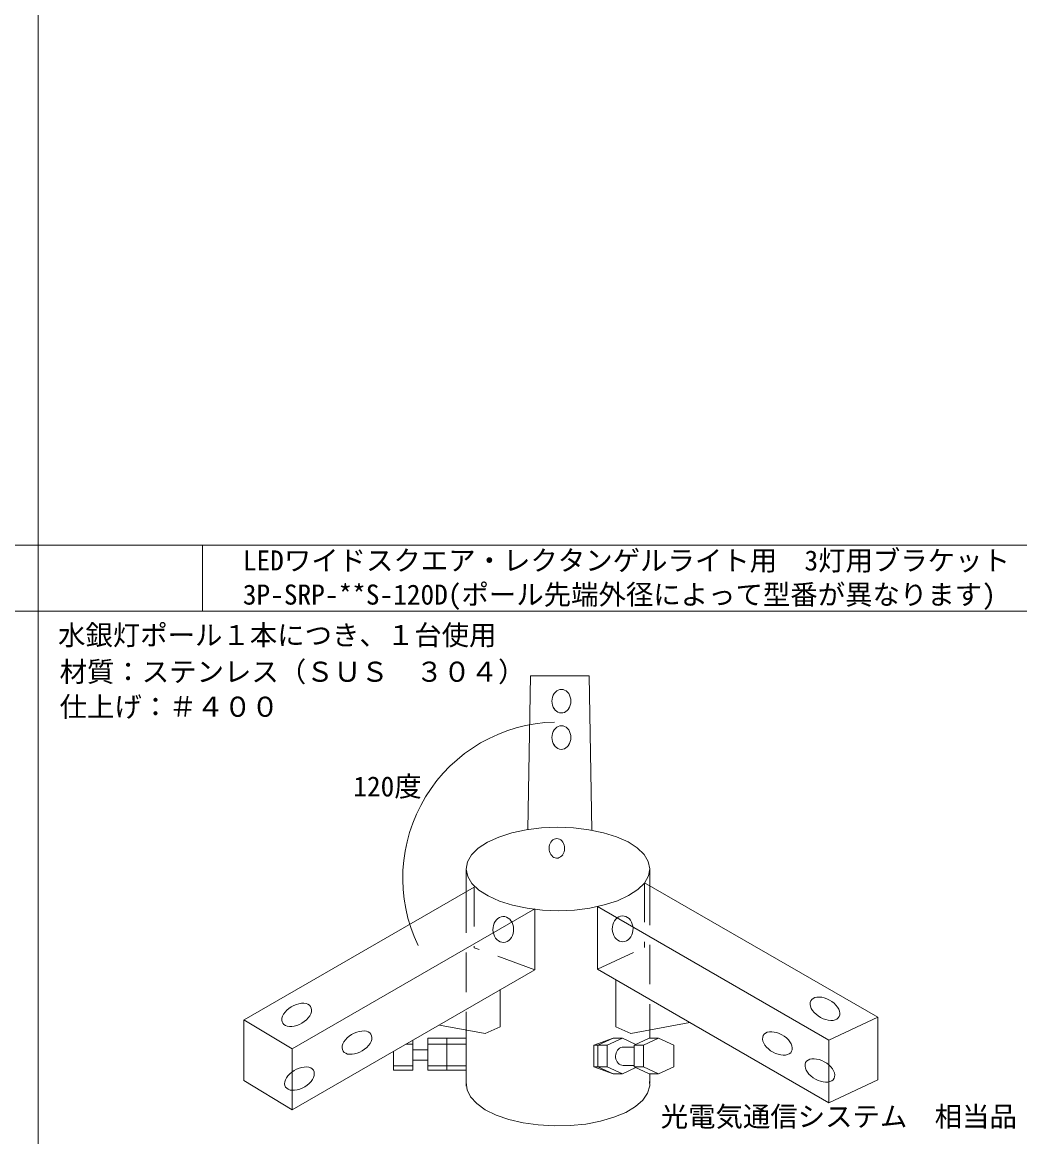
# Model space of a CAD drawing. Units: millimetres, scale not verified. Extents: x -589 to -26, y -1233 to 384.
# Drawn here: x -305.9 to -214.9, y -321.5 to -219.8 of the extents above; entities that cross this region are included whole.
import ezdxf
from ezdxf.enums import TextEntityAlignment as Align

# ---------------------------------------------------------------- set-up
doc = ezdxf.new("R2010")
doc.units = ezdxf.units.MM
doc.header["$LTSCALE"] = 3
doc.linetypes.add('DASHED1', pattern=[1.8, 1.2, -0.6])
for name, color, linetype, lineweight in [('0-0_建築図', 7, 'Continuous', 9), ('0-1', 7, 'Continuous', 18), ('0-2', 7, 'Continuous', 18)]:
    doc.layers.add(name, color=color, linetype=linetype, lineweight=lineweight)
doc.styles.add('ＭＳ ゴシック', font='')
doc.styles.get('ＭＳ ゴシック').set_extended_font_data('MS Gothic')

msp = doc.modelspace()

# ---------------------------------------------------------------- linework, layer by layer
at = {"layer": '0-0_建築図', "lineweight": 18}
for p, q in [((-304.489, -36.37), (-304.489, -383.095)), ((-573.989, -267.52), (-34.489, -267.52)), ((-289.489, -267.52), (-289.489, -273.52)), ((-34.489, -273.52), (-573.989, -273.52))]:
    msp.add_line(p, q, dxfattribs=at)
at = {"layer": '0-2'}
for p, q in [((-259.574, -279.428), (-259.813, -293.459)), ((-259.574, -279.428), (-254.205, -279.428)), ((-254.205, -279.428), (-253.971, -293.515)), ((-265.431, -297.054), (-265.431, -299.287)), ((-248.682, -298.58), (-248.682, -297.054)), ((-285.704, -310.818), (-264.716, -298.7)), ((-249.151, -298.31), (-227.884, -310.588)), ((-281.299, -313.465), (-259.17, -300.689)), ((-259.17, -300.689), (-259.17, -306.248)), ((-253.439, -300.487), (-232.342, -312.667)), ((-281.299, -319.024), (-259.17, -306.248)), ((-262.324, -308.069), (-262.324, -311.452)), ((-251.789, -307.163), (-251.789, -311.452)), ((-285.715, -310.811), (-281.299, -313.465)), ((-250.404, -312.067), (-245.021, -311.07)), ((-232.342, -312.667), (-227.884, -310.588)), ((-227.884, -310.588), (-227.884, -316.312)), ((-265.431, -311.748), (-265.431, -316.868)), ((-251.789, -311.452), (-250.404, -312.067)), ((-248.682, -311.748), (-248.682, -312.505)), ((-270.305, -313.039), (-270.934, -313.039)), ((-270.305, -312.676), (-270.305, -315.424)), ((-265.431, -312.508), (-268.946, -312.508)), ((-268.946, -315.424), (-268.946, -312.508)), ((-267.188, -313.039), (-268.946, -313.039)), ((-267.188, -312.508), (-267.484, -312.508)), ((-267.188, -312.508), (-267.188, -315.424)), ((-265.431, -313.039), (-267.188, -313.039)), ((-265.431, -312.508), (-265.431, -315.424)), ((-252.038, -312.505), (-253.777, -313.133)), ((-253.411, -313.133), (-253.777, -313.133)), ((-253.777, -313.133), (-253.777, -315.098)), ((-252.559, -313.133), (-253.411, -313.133)), ((-252.038, -312.505), (-251.186, -312.505)), ((-251.186, -312.505), (-249.956, -313.068)), ((-249.247, -313.133), (-250.099, -313.133)), ((-247.874, -312.505), (-249.247, -313.133)), ((-249.247, -313.133), (-249.247, -315.098)), ((-281.299, -313.465), (-281.299, -319.024)), ((-272.062, -315.424), (-272.062, -313.691)), ((-272.062, -315.424), (-272.062, -313.691)), ((-268.946, -313.549), (-270.305, -313.549)), ((-270.305, -314.136), (-270.305, -315.424)), ((-251.111, -313.309), (-250.099, -313.309)), ((-272.062, -315.424), (-272.062, -314.724)), ((-272.062, -315.424), (-272.062, -315.019)), ((-270.305, -315.019), (-272.062, -315.019)), ((-272.062, -315.424), (-272.062, -315.151)), ((-270.305, -315.019), (-271.834, -315.019)), ((-268.946, -314.509), (-270.305, -314.509)), ((-268.946, -315.424), (-268.946, -314.724)), ((-267.188, -315.019), (-268.946, -315.019)), ((-267.188, -315.424), (-267.188, -314.724)), ((-265.431, -315.019), (-267.188, -315.019)), ((-252.038, -315.739), (-253.777, -315.098)), ((-253.411, -315.098), (-253.777, -315.098)), ((-252.559, -315.098), (-253.411, -315.098)), ((-249.956, -315.165), (-251.186, -315.739)), ((-251.097, -314.977), (-250.099, -314.977)), ((-250.099, -315.098), (-248.726, -315.739)), ((-249.247, -315.098), (-250.099, -315.098)), ((-249.247, -315.098), (-247.874, -315.739)), ((-246.502, -315.098), (-247.874, -315.739)), ((-270.305, -315.424), (-272.062, -315.424)), ((-270.305, -315.424), (-272.062, -315.424)), ((-267.188, -315.424), (-268.946, -315.424)), ((-252.038, -315.739), (-251.186, -315.739)), ((-248.726, -315.739), (-247.874, -315.739)), ((-248.682, -315.739), (-248.682, -316.615))]:
    msp.add_line(p, q, dxfattribs=at)
at = {"layer": '0-2', "linetype": 'DASHED1'}
for p, q in [((-264.716, -298.7), (-264.716, -304.246)), ((-249.151, -298.31), (-249.151, -304.211)), ((-248.682, -298.58), (-248.682, -311.748)), ((-265.431, -299.287), (-265.431, -311.748)), ((-259.17, -306.248), (-264.716, -304.246)), ((-253.439, -306.21), (-249.151, -304.211))]:
    msp.add_line(p, q, dxfattribs=at)
at = {"layer": '0-2'}
for points in [[(-256.086, -282.437), (-256, -282.283), (-255.936, -282.113), (-255.897, -281.931), (-255.883, -281.744), (-255.896, -281.556), (-255.935, -281.375), (-255.998, -281.204), (-256.084, -281.05), (-256.191, -280.917), (-256.314, -280.808), (-256.45, -280.729), (-256.595, -280.68), (-256.745, -280.663), (-256.895, -280.679), (-257.04, -280.727), (-257.177, -280.807), (-257.3, -280.914), (-257.407, -281.047), (-257.493, -281.201), (-257.557, -281.371), (-257.596, -281.553), (-257.61, -281.74), (-257.597, -281.927), (-257.558, -282.109), (-257.495, -282.28), (-257.409, -282.434), (-257.357, -282.505)], [(-257.423, -282.413), (-257.319, -282.549), (-257.198, -282.661), (-257.064, -282.745), (-256.92, -282.799), (-256.77, -282.821), (-256.62, -282.809), (-256.474, -282.766), (-256.336, -282.691), (-256.21, -282.587), (-256.101, -282.458), (-256.094, -282.447)], [(-253.439, -300.487), (-253.439, -306.21), (-232.342, -318.391)], [(-285.715, -310.811), (-285.715, -316.37), (-281.299, -319.024)], [(-262.324, -311.452), (-263.709, -312.067), (-267.864, -311.298)], [(-265.431, -315.424), (-267.188, -315.424), (-267.188, -312.508)], [(-252.038, -312.505), (-253.411, -313.133), (-253.411, -315.098), (-252.038, -315.739)], [(-251.186, -312.505), (-252.559, -313.133), (-252.559, -315.098), (-251.186, -315.739)], [(-248.726, -312.505), (-250.099, -313.133), (-250.099, -315.098)], [(-248.726, -312.505), (-247.874, -312.505), (-246.502, -313.133), (-246.502, -315.098)], [(-232.342, -312.667), (-232.342, -318.391), (-227.884, -316.312)], [(-251.092, -313.309), (-251.212, -313.318), (-251.33, -313.352), (-251.441, -313.41), (-251.542, -313.491), (-251.63, -313.591), (-251.702, -313.708), (-251.756, -313.838), (-251.79, -313.977), (-251.804, -314.122), (-251.797, -314.267), (-251.768, -314.408), (-251.72, -314.542), (-251.653, -314.663), (-251.569, -314.768), (-251.472, -314.854), (-251.363, -314.919), (-251.247, -314.96), (-251.127, -314.977), (-251.097, -314.977)], [(-265.423, -316.538), (-265.358, -317.201), (-265.04, -317.849), (-264.479, -318.461), (-263.694, -319.021), (-262.706, -319.509), (-261.547, -319.912), (-260.251, -320.218), (-258.858, -320.417), (-257.411, -320.502), (-255.952, -320.472), (-254.528, -320.328), (-253.18, -320.073), (-251.95, -319.716), (-250.875, -319.267), (-249.988, -318.74), (-249.315, -318.151), (-248.878, -317.518), (-248.69, -316.86), (-248.701, -316.449)]]:
    msp.add_lwpolyline(points, dxfattribs=at)
at = {"layer": '0-2', "linetype": 'DASHED1'}
for points in [[(-256.086, -285.755), (-256, -285.601), (-255.936, -285.43), (-255.897, -285.249), (-255.883, -285.062), (-255.896, -284.874), (-255.935, -284.692), (-255.998, -284.522), (-256.084, -284.368), (-256.191, -284.234), (-256.314, -284.126), (-256.45, -284.046), (-256.595, -283.997), (-256.745, -283.981), (-256.895, -283.997), (-257.04, -284.045), (-257.177, -284.124), (-257.3, -284.232), (-257.407, -284.365), (-257.493, -284.519), (-257.557, -284.689), (-257.596, -284.87), (-257.61, -285.058), (-257.597, -285.245), (-257.558, -285.427), (-257.495, -285.598), (-257.409, -285.752), (-257.357, -285.823)], [(-257.423, -285.73), (-257.319, -285.867), (-257.198, -285.979), (-257.064, -286.063), (-256.92, -286.117), (-256.77, -286.138), (-256.62, -286.127), (-256.474, -286.083), (-256.336, -286.008), (-256.21, -285.905), (-256.101, -285.776), (-256.094, -285.765)], [(-256.617, -295.746), (-256.546, -295.619), (-256.493, -295.478), (-256.461, -295.328), (-256.45, -295.173), (-256.46, -295.019), (-256.492, -294.868), (-256.545, -294.727), (-256.616, -294.6), (-256.703, -294.49), (-256.805, -294.4), (-256.918, -294.334), (-257.038, -294.294), (-257.162, -294.28), (-257.286, -294.293), (-257.406, -294.333), (-257.519, -294.399), (-257.621, -294.488), (-257.709, -294.597), (-257.78, -294.725), (-257.833, -294.865), (-257.865, -295.015), (-257.876, -295.17), (-257.866, -295.325), (-257.834, -295.475), (-257.781, -295.616), (-257.71, -295.744), (-257.667, -295.802)], [(-257.722, -295.726), (-257.636, -295.839), (-257.536, -295.932), (-257.425, -296.001), (-257.306, -296.045), (-257.182, -296.063), (-257.058, -296.054), (-256.937, -296.018), (-256.823, -295.956), (-256.719, -295.87), (-256.629, -295.763), (-256.623, -295.755)]]:
    msp.add_lwpolyline(points, dxfattribs=at)
at = {"layer": '0-2'}
for points in [[(-249.173, -298.338), (-248.802, -297.696), (-248.682, -297.035), (-248.817, -296.374), (-249.202, -295.734), (-249.825, -295.134), (-250.669, -294.593), (-251.706, -294.126), (-252.906, -293.748), (-254.232, -293.47), (-255.644, -293.302), (-257.099, -293.247), (-258.552, -293.309), (-259.96, -293.483), (-261.28, -293.767), (-262.472, -294.15), (-263.499, -294.622), (-264.33, -295.167), (-264.94, -295.77), (-265.311, -296.412), (-265.431, -297.073), (-265.296, -297.734), (-264.911, -298.374), (-264.288, -298.974), (-263.445, -299.515), (-262.407, -299.982), (-261.207, -300.36), (-259.881, -300.637), (-258.47, -300.806), (-257.015, -300.86), (-255.561, -300.799), (-254.153, -300.624), (-252.833, -300.341), (-251.642, -299.958), (-250.615, -299.486), (-249.783, -298.941)], [(-231.552, -309.662), (-231.697, -309.48), (-231.873, -309.309), (-232.073, -309.153), (-232.292, -309.016), (-232.524, -308.904), (-232.76, -308.82), (-232.995, -308.765), (-233.22, -308.742), (-233.43, -308.752), (-233.617, -308.794), (-233.776, -308.867), (-233.902, -308.968), (-233.992, -309.095), (-234.042, -309.244), (-234.051, -309.41), (-234.019, -309.588), (-233.947, -309.773), (-233.836, -309.959), (-233.691, -310.14), (-233.516, -310.312), (-233.316, -310.468), (-233.096, -310.604), (-232.865, -310.716), (-232.629, -310.801), (-232.394, -310.856), (-232.169, -310.878), (-231.959, -310.869), (-231.772, -310.827), (-231.613, -310.754), (-231.487, -310.653), (-231.397, -310.526), (-231.347, -310.377), (-231.338, -310.211), (-231.37, -310.033), (-231.442, -309.848)], [(-280.462, -309.312), (-280.691, -309.347), (-280.928, -309.413), (-281.163, -309.509), (-281.391, -309.63), (-281.603, -309.775), (-281.795, -309.937), (-281.959, -310.113), (-282.092, -310.297), (-282.188, -310.483), (-282.245, -310.666), (-282.262, -310.84), (-282.237, -311), (-282.172, -311.141), (-282.068, -311.259), (-281.929, -311.35), (-281.759, -311.411), (-281.563, -311.441), (-281.347, -311.439), (-281.117, -311.404), (-280.881, -311.338), (-280.645, -311.242), (-280.418, -311.121), (-280.205, -310.977), (-280.013, -310.814), (-279.849, -310.638), (-279.716, -310.454), (-279.62, -310.268), (-279.563, -310.085), (-279.546, -309.911), (-279.571, -309.751), (-279.636, -309.61), (-279.74, -309.492), (-279.879, -309.401), (-280.049, -309.34), (-280.245, -309.31)]]:
    msp.add_lwpolyline(points, close=True, dxfattribs=at)
at = {"layer": '0-2', "linetype": 'DASHED1'}
for points in [[(-261.218, -303.13), (-261.154, -302.941), (-261.116, -302.74), (-261.107, -302.535), (-261.126, -302.331), (-261.174, -302.134), (-261.248, -301.95), (-261.347, -301.785), (-261.467, -301.645), (-261.604, -301.532), (-261.755, -301.451), (-261.916, -301.404), (-262.08, -301.392), (-262.243, -301.417), (-262.401, -301.476), (-262.548, -301.569), (-262.68, -301.692), (-262.792, -301.842), (-262.883, -302.014), (-262.947, -302.203), (-262.985, -302.404), (-262.994, -302.609), (-262.975, -302.813), (-262.927, -303.01), (-262.853, -303.194), (-262.754, -303.359), (-262.634, -303.5), (-262.497, -303.612), (-262.345, -303.693), (-262.185, -303.74), (-262.021, -303.752), (-261.857, -303.727), (-261.7, -303.668), (-261.553, -303.575), (-261.421, -303.452), (-261.308, -303.302)], [(-250.325, -303.073), (-250.261, -302.884), (-250.223, -302.684), (-250.214, -302.479), (-250.233, -302.274), (-250.281, -302.077), (-250.355, -301.894), (-250.454, -301.729), (-250.574, -301.588), (-250.711, -301.476), (-250.863, -301.395), (-251.023, -301.348), (-251.187, -301.336), (-251.351, -301.36), (-251.508, -301.42), (-251.655, -301.513), (-251.787, -301.636), (-251.899, -301.786), (-251.99, -301.958), (-252.054, -302.147), (-252.092, -302.347), (-252.101, -302.553), (-252.082, -302.757), (-252.034, -302.954), (-251.96, -303.138), (-251.861, -303.302), (-251.741, -303.443), (-251.604, -303.556), (-251.452, -303.637), (-251.292, -303.684), (-251.128, -303.695), (-250.964, -303.671), (-250.807, -303.612), (-250.66, -303.519), (-250.528, -303.396), (-250.416, -303.246)], [(-274.957, -311.842), (-275.187, -311.876), (-275.423, -311.943), (-275.658, -312.038), (-275.886, -312.16), (-276.099, -312.304), (-276.29, -312.466), (-276.455, -312.642), (-276.587, -312.826), (-276.683, -313.012), (-276.741, -313.195), (-276.757, -313.37), (-276.733, -313.53), (-276.667, -313.671), (-276.564, -313.788), (-276.424, -313.879), (-276.254, -313.941), (-276.058, -313.97), (-275.842, -313.968), (-275.612, -313.933), (-275.376, -313.867), (-275.14, -313.772), (-274.913, -313.65), (-274.7, -313.506), (-274.508, -313.343), (-274.344, -313.167), (-274.212, -312.983), (-274.115, -312.797), (-274.058, -312.614), (-274.041, -312.44), (-274.066, -312.28), (-274.131, -312.139), (-274.235, -312.021), (-274.374, -311.93), (-274.544, -311.869), (-274.741, -311.839)], [(-235.894, -312.83), (-236.039, -312.649), (-236.214, -312.477), (-236.415, -312.321), (-236.634, -312.185), (-236.865, -312.073), (-237.102, -311.988), (-237.336, -311.933), (-237.562, -311.911), (-237.771, -311.92), (-237.958, -311.962), (-238.117, -312.035), (-238.244, -312.136), (-238.333, -312.263), (-238.383, -312.412), (-238.392, -312.578), (-238.36, -312.756), (-238.288, -312.941), (-238.178, -313.127), (-238.033, -313.308), (-237.857, -313.48), (-237.657, -313.636), (-237.438, -313.772), (-237.207, -313.885), (-236.97, -313.969), (-236.736, -314.024), (-236.51, -314.046), (-236.301, -314.037), (-236.114, -313.995), (-235.954, -313.922), (-235.828, -313.821), (-235.739, -313.694), (-235.688, -313.545), (-235.679, -313.379), (-235.711, -313.201), (-235.784, -313.016)], [(-280.208, -315.127), (-280.437, -315.161), (-280.674, -315.228), (-280.909, -315.323), (-281.137, -315.445), (-281.349, -315.589), (-281.541, -315.751), (-281.705, -315.927), (-281.838, -316.111), (-281.934, -316.297), (-281.992, -316.48), (-282.008, -316.654), (-281.983, -316.815), (-281.918, -316.956), (-281.814, -317.073), (-281.675, -317.164), (-281.505, -317.226), (-281.309, -317.255), (-281.093, -317.253), (-280.863, -317.218), (-280.627, -317.152), (-280.391, -317.057), (-280.164, -316.935), (-279.951, -316.791), (-279.759, -316.628), (-279.595, -316.452), (-279.462, -316.268), (-279.366, -316.082), (-279.309, -315.899), (-279.292, -315.725), (-279.317, -315.565), (-279.382, -315.424), (-279.486, -315.306), (-279.625, -315.215), (-279.795, -315.154), (-279.991, -315.124)], [(-232.022, -315.294), (-232.167, -315.113), (-232.342, -314.941), (-232.542, -314.785), (-232.761, -314.649), (-232.993, -314.537), (-233.229, -314.452), (-233.464, -314.398), (-233.689, -314.375), (-233.899, -314.384), (-234.086, -314.426), (-234.245, -314.499), (-234.371, -314.6), (-234.461, -314.727), (-234.511, -314.876), (-234.52, -315.042), (-234.488, -315.22), (-234.416, -315.405), (-234.306, -315.591), (-234.161, -315.773), (-233.985, -315.944), (-233.785, -316.1), (-233.566, -316.237), (-233.334, -316.349), (-233.098, -316.433), (-232.863, -316.488), (-232.638, -316.511), (-232.428, -316.501), (-232.241, -316.459), (-232.082, -316.386), (-231.956, -316.285), (-231.866, -316.158), (-231.816, -316.009), (-231.807, -315.843), (-231.839, -315.665), (-231.911, -315.48)]]:
    msp.add_lwpolyline(points, close=True, dxfattribs=at)
at = {"layer": '0-2'}
msp.add_arc((-256.979, -297.888), 14.248, 91.54816, 205.64101, dxfattribs=at)

# ---------------------------------------------------------------- texts
at = {"layer": '0-1', "style": 'ＭＳ ゴシック'}
for s, p in [('LEDワイドスクエア・レクタンゲルライト用\u30003灯用ブラケット', (-285.815, -270.366)), ('3P-SRP-**S-120D(ポール先端外径によって型番が異なります)', (-285.815, -273.48)), ('水銀灯ポール１本につき、１台使用', (-302.68, -277.179)), ('材質：ステンレス（ＳＵＳ\u3000３０４）', (-302.535, -280.52)), ('仕上げ：＃４００', (-302.535, -283.716)), ('光電気通信システム\u3000相当品', (-247.687, -321.109))]:
    msp.add_text(s, height=1.833, dxfattribs=at).set_placement(p, align=Align.BOTTOM_LEFT)
at = {"layer": '0-2', "style": 'ＭＳ ゴシック'}
msp.add_text('120度', height=1.833, dxfattribs=at).set_placement((-275.736, -290.99), align=Align.BOTTOM_LEFT)

doc.saveas('drawing.dxf')
